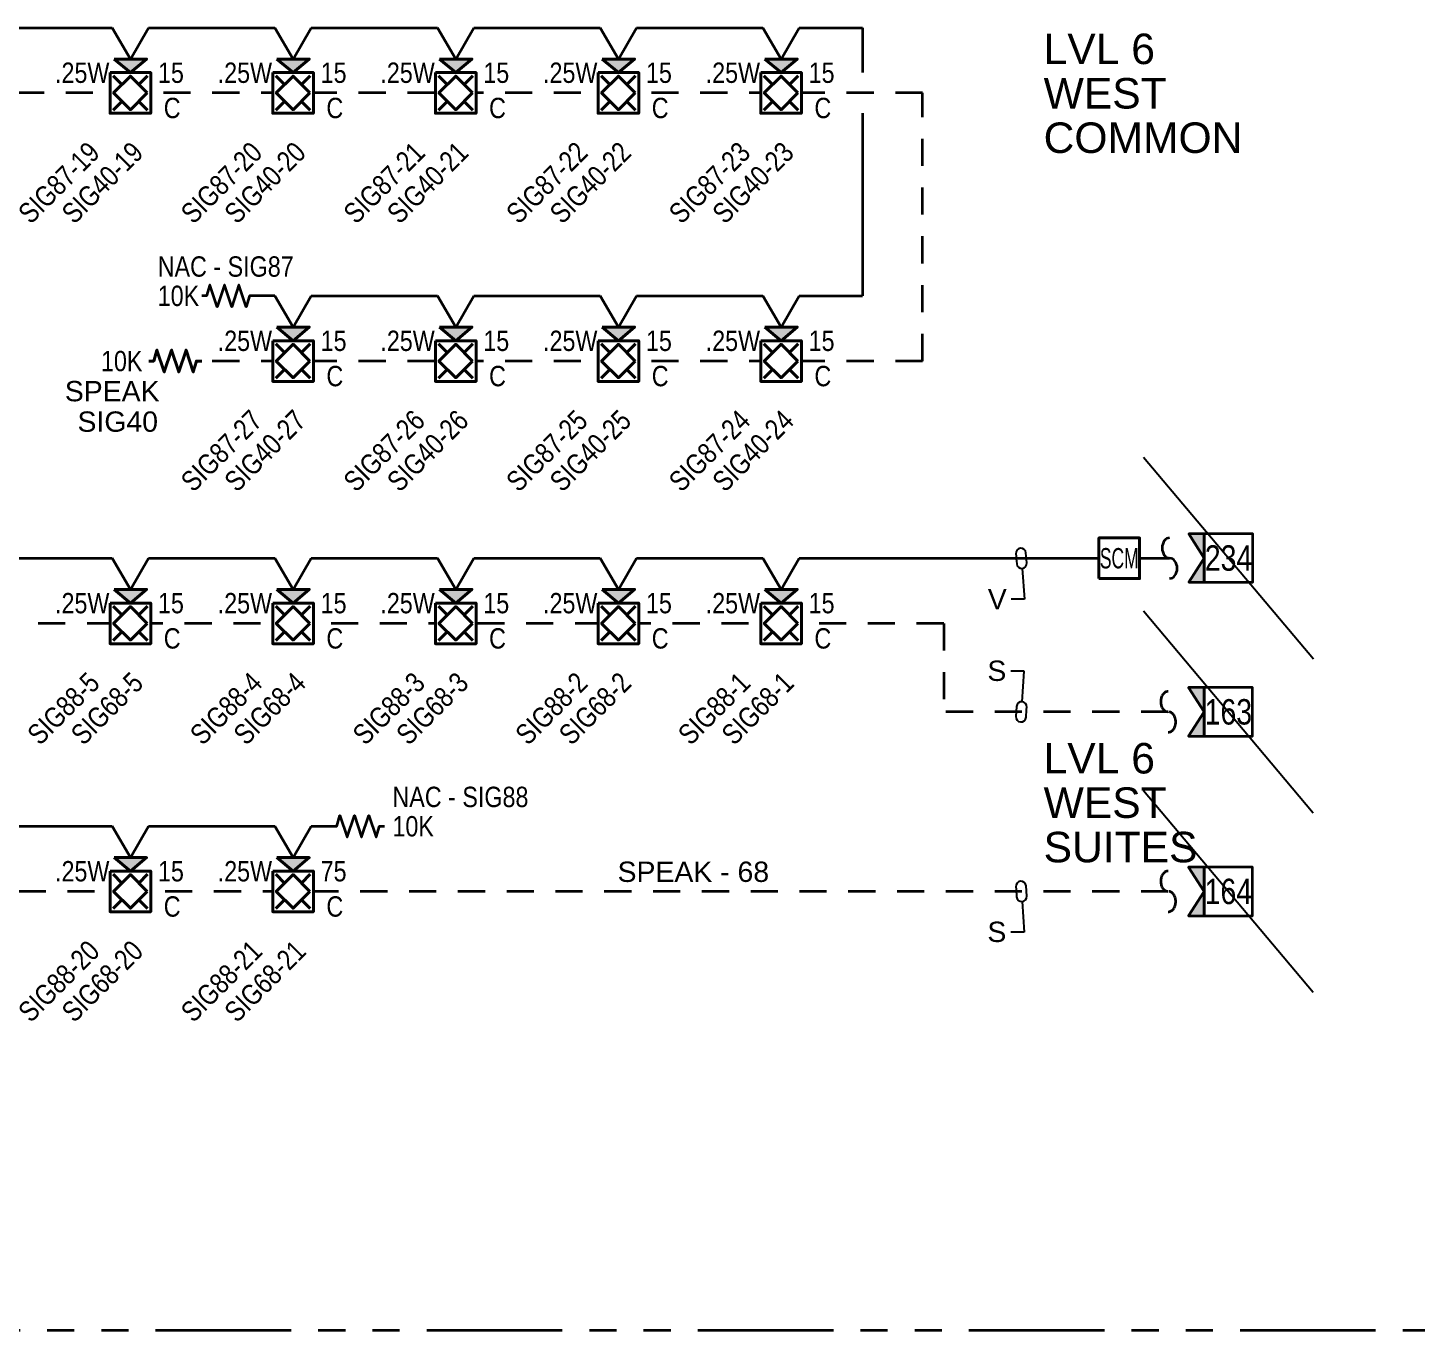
# Model space of a CAD drawing. Header units: inches. Extents: x 84 to 207, y -12 to 77.
# Drawn here: x 124.67 to 131.07, y 37.36 to 43.37 of the extents above; entities that cross this region are included whole.
import ezdxf
from ezdxf import colors
from ezdxf.entities.mleader import LeaderData, LeaderLine
from ezdxf.enums import TextEntityAlignment as Align
from ezdxf.math import Vec2, Vec3

# ---------------------------------------------------------------- set-up
doc = ezdxf.new("R2010")
doc.units = ezdxf.units.IN
doc.header["$MEASUREMENT"] = 0
doc.set_wipeout_variables(frame=1)
doc.linetypes.add('HIDDEN2', pattern=[0.1875, 0.125, -0.0625])
doc.linetypes.add('PHANTOM2', pattern=[1.25, 0.625, -0.125, 0.125, -0.125, 0.125, -0.125])
for name, color, linetype, lineweight in [('F-ALRM-DTCT', 23, 'Continuous', 40), ('F-ALRM-INDC', 83, 'Continuous', 40), ('F-ALRM-WIRE', 6, 'Continuous', 35), ('F-ALRM-WIRE-DTCT', 151, 'Continuous', 35), ('F-ALRM-WIRE-INDC', 3, 'Continuous', 35), ('F-ALRM-WIRE-SPKR', 221, 'HIDDEN2', 35), ('F-ANNO-DTCT', 151, 'Continuous', 25), ('F-ANNO-DTCT-ADDR', 143, 'Continuous', 25), ('F-ANNO-DTCT-DESC', 150, 'Continuous', 25), ('F-ANNO-DTCT-NOTE', 140, 'Continuous', 25), ('F-ANNO-INDC', 3, 'Continuous', 25), ('F-ANNO-INDC-ADDR', 91, 'Continuous', 25), ('F-ANNO-INDC-CAND', 120, 'Continuous', 25), ('F-ANNO-INDC-DESC', 111, 'Continuous', 25), ('F-ANNO-INDC-NOTE', 110, 'Continuous', 25), ('F-ANNO-KEYN', 7, 'Continuous', 25), ('F-ANNO-SPKR-ADDR', 210, 'Continuous', 25), ('F-ANNO-SPKR-WATT', 220, 'Continuous', 25), ('F-ANNO-TEXT', 7, 'Continuous', 25), ('F-ANNO-WIPE', 7, 'Continuous', 0)]:
    doc.layers.add(name, color=color, linetype=linetype, lineweight=lineweight)
doc.styles.add('Annotative', font='arial.ttf')
doc.styles.add('Body', font='', dxfattribs={"height": 0.09375})
doc.styles.add('MtXpl_Arial_Narrow', font='arial.ttf')
doc.styles.get("Standard").update_dxf_attribs({"font": 'arial.ttf'})
doc.styles.get('Body').set_extended_font_data('Arial Narrow')

# ---------------------------------------------------------------- blocks, each defined once
blk = doc.blocks.new('*U22')
at = {"color": 0, "linetype": 'ByBlock', "lineweight": -2, "style": 'Body', "flags": 9}
for tag, p in [('CONNFROM_SPEAK', (0, -0.1336)), ('WIREDROP', (0, -0.1449))]:
    blk.add_attdef(tag, text='', height=0.00938, dxfattribs=at).set_placement(p, align=Align.MIDDLE_CENTER)
at = {"layer": 'F-ANNO-INDC', "style": 'Body', "flags": 8}
blk.add_attdef('WG', text='', height=0.0938, dxfattribs=at).set_placement((-0.1927, 0.229), align=Align.MIDDLE_CENTER)
at = {"layer": 'F-ANNO-INDC-ADDR', "style": 'Body', "flags": 8}
blk.add_attdef('NACTAG', text='', height=0.0938, rotation=45, dxfattribs=at).set_placement((-0.2007, -0.2176), align=Align.TOP_RIGHT)
at = {"layer": 'F-ANNO-INDC-DESC', "lineweight": 30, "flags": 51}
blk.add_attdef('DESCRIPTION', text='', height=0.0938, rotation=45, dxfattribs=at).set_placement((0.2007, -0.2176), align=Align.TOP_RIGHT)
at = {"layer": 'F-ANNO-INDC-NOTE', "lineweight": 30, "flags": 104}
blk.add_attdef('NOTES', text='', height=0.0938, dxfattribs=at).set_placement((-0.1927, -0.0693), align=Align.MIDDLE_RIGHT)
at = {"layer": 'F-ANNO-SPKR-ADDR', "style": 'Body', "flags": 8}
blk.add_attdef('SPEAKTAG', text='', height=0.0938, rotation=45, dxfattribs=at).set_placement((0, -0.2176), align=Align.TOP_RIGHT)
at = {"linetype": 'ByBlock', "ltscale": 0.5}
blk.add_wipeout([(-0.0938, 0.0937), (0.0937, 0.0937), (0.0937, -0.0938), (-0.0938, -0.0938)], dxfattribs=at).dxf.layer = 'F-ANNO-WIPE'
at = {"color": 0, "linetype": 'ByBlock', "lineweight": -2, "ltscale": 0.5}
for p, q in [((-0.0387, -0.0387), (-0.0793, -0.0793)), ((0.0793, -0.0793), (0.0387, -0.0387))]:
    blk.add_line(p, q, dxfattribs=at)
at = {"color": 0, "linetype": 'ByBlock', "lineweight": -2, "style": 'Body', "flags": 9}
blk.add_attdef('WIRE', (-0.0007, 0), '', height=0.00938, dxfattribs=at)
for tag, p in [('CONNFROM_NAC', (0, -0.121)), ('ELEVATION', (0, -0.1084)), ('PID', (0, -0.0962))]:
    blk.add_attdef(tag, text='', height=0.00938, dxfattribs=at).set_placement(p, align=Align.MIDDLE_CENTER)
at = {"layer": 'F-ANNO-INDC', "style": 'Body', "flags": 8}
blk.add_attdef('CEIL', text='', height=0.0938, dxfattribs=at).set_placement((0.1927, -0.0693), align=Align.MIDDLE_CENTER)
at = {"layer": 'F-ANNO-INDC-CAND', "style": 'Body', "flags": 8}
blk.add_attdef('CD', text='', height=0.0938, dxfattribs=at).set_placement((0.1871, 0.0933), align=Align.MIDDLE_CENTER)
at = {"layer": 'F-ANNO-INDC-NOTE', "style": 'Body'}
blk.add_attdef('NOTE', text='', height=0.0938, dxfattribs=at).set_placement((-0.1927, -0.0693), align=Align.MIDDLE_CENTER)
at = {"linetype": 'ByBlock'}
blk.add_wipeout([(-0.075, 0.1562), (0, 0.0937), (0.075, 0.1562)], dxfattribs=at).dxf.layer = 'F-ANNO-WIPE'
h = blk.add_hatch(color=0)
h.dxf.hatch_style = 1
h.paths.add_polyline_path([(0.075, 0.1562), (-0.075, 0.1562), (0, 0.0937)])
at = {"color": 0, "linetype": 'ByBlock', "lineweight": -2, "ltscale": 0.5}
for p, q in [((-0.0387, 0.0387), (-0.0793, 0.0793)), ((0.0793, 0.0793), (0.0387, 0.0387))]:
    blk.add_line(p, q, dxfattribs=at)
at = {"color": 0, "linetype": 'ByBlock', "lineweight": -2}
blk.add_lwpolyline([(-0.075, 0.1562), (0, 0.0937), (0.075, 0.1562)], close=True, dxfattribs=at)
at = {"color": 0, "linetype": 'ByBlock', "lineweight": -2, "ltscale": 0.5}
for points in [[(-0.0938, 0.0937), (0.0937, 0.0937), (0.0937, -0.0938), (-0.0938, -0.0938)], [(0.0774, 0), (0, 0.0774), (-0.0774, 0), (0, -0.0774)]]:
    blk.add_lwpolyline(points, close=True, dxfattribs=at)
at = {"layer": 'F-ANNO-INDC', "style": 'Body', "flags": 8}
blk.add_attdef('WP', text='', height=0.0938, dxfattribs=at).set_placement((0.1927, 0.229), align=Align.MIDDLE_CENTER)
at = {"layer": 'F-ANNO-SPKR-WATT', "linetype": 'Continuous', "style": 'Body', "flags": 8}
blk.add_attdef('WATT', text='', height=0.0938, dxfattribs=at).set_placement((-0.2221, 0.0933), align=Align.MIDDLE_CENTER)
blk = doc.blocks.new('*U64')
at = {"color": 0, "linetype": 'ByBlock', "lineweight": -2}
for points in [[(0, 0.1557), (-0.0833, 0.3)], [(0, 0.1557), (0.0833, 0.3)], [(0.0833, 0.3), (0.6667, 0.3)]]:
    blk.add_lwpolyline(points, dxfattribs=at)
blk = doc.blocks.new('*U72')
at = {"color": 0, "linetype": 'ByBlock', "lineweight": -2}
for points in [[(0, 0.1557), (-0.0833, 0.3)], [(0, 0.1557), (0.0833, 0.3)], [(0.0833, 0.3), (0.375, 0.3)]]:
    blk.add_lwpolyline(points, dxfattribs=at)
blk = doc.blocks.new('*U84')
at = {"color": 0, "linetype": 'ByBlock', "lineweight": -2}
blk.add_lwpolyline([(0, 0), (-0.0242, 0), (-0.0389, -0.0502), (-0.0724, 0.0502), (-0.1059, -0.0502), (-0.1393, 0.0502), (-0.1728, -0.0502), (-0.2063, 0.0502), (-0.2212, 0), (-0.244, 0)], dxfattribs=at)
at = {"layer": 'F-ANNO-INDC-NOTE', "lineweight": -3, "style": 'Body'}
blk.add_text('10K', height=0.09375, dxfattribs=at).set_placement((-0.2734, 0), align=Align.MIDDLE_RIGHT)
blk.add_attdef('CIRCUIT', text='', height=0.0938, dxfattribs=at).set_placement((0.3942, 0.0545), align=Align.MIDDLE_RIGHT)
blk = doc.blocks.new('*U121')
at = {"color": 0, "linetype": 'ByBlock', "lineweight": -2}
blk.add_lwpolyline([(0, 0), (-0.0242, 0), (-0.0389, -0.0502), (-0.0724, 0.0502), (-0.1059, -0.0502), (-0.1393, 0.0502), (-0.1728, -0.0502), (-0.2063, 0.0502), (-0.2212, 0), (-0.244, 0)], dxfattribs=at)
at = {"layer": 'F-ANNO-DTCT-NOTE', "lineweight": -3, "style": 'Body'}
blk.add_text('10K', height=0.09375, dxfattribs=at).set_placement((-0.4469, 0), align=Align.MIDDLE_LEFT)
blk.add_attdef('CIRCUIT', text='', height=0.0938, dxfattribs=at).set_placement((-0.4469, 0.1353), align=Align.MIDDLE_LEFT)
blk = doc.blocks.new('*U120')
at = {"color": 0, "linetype": 'ByBlock', "lineweight": -2}
for points in [[(0, 0.1557), (-0.0833, 0.3)], [(0, 0.1557), (0.0833, 0.3)], [(0.0833, 0.3), (1.7917, 0.3)]]:
    blk.add_lwpolyline(points, dxfattribs=at)
blk = doc.blocks.new('TML-LEFT')
at = {"layer": 'F-ALRM-WIRE'}
h = blk.add_hatch(color=256, dxfattribs=at)
h.dxf.hatch_style = 1
h.paths.add_polyline_path([(0.0717, 0.1119), (0, 0.1119), (0.0717, 0), (0, -0.1119), (0.0717, -0.1119)])
for points in [[(0.0717, 0.1119), (0, 0.1119), (0.0717, 0), (0, -0.1119), (0.0717, -0.1119)], [(0.0717, -0.1119), (0.2956, -0.1119), (0.2956, 0.1119), (0.0717, 0.1119)]]:
    blk.add_lwpolyline(points, close=True, dxfattribs=at)
at = {"style": 'Annotative'}
blk.add_attdef('#', text='', height=0.1172, dxfattribs=at).set_placement((0.1837, 0), align=Align.MIDDLE_CENTER)
blk = doc.blocks.new('*U86')
at = {"color": 0}
for centre, major_axis in [((-0.046875, 0), (-0.046875, 0)), ((0.046875, 0), (0.046875, 0))]:
    blk.add_ellipse(centre, major_axis=major_axis, ratio=0.7409255, start_param=0, end_param=3.14159265, dxfattribs=at)
blk = doc.blocks.new('*U85')
at = {"color": 0}
for centre, major_axis in [((-0.046875, 0), (-0.046875, 0)), ((0.046875, 0), (0.046875, 0))]:
    blk.add_ellipse(centre, major_axis=major_axis, ratio=0.7409255, start_param=0, end_param=3.14159265, dxfattribs=at)
blk = doc.blocks.new('*U70')
at = {"color": 0, "linetype": 'ByBlock', "lineweight": -2, "style": 'Body', "flags": 9}
for tag, p in [('POINTTYPE', (-0.0369, -0.0525)), ('ELEVATION', (-0.0369, -0.0669)), ('WIREDROP', (-0.0369, -0.0787))]:
    blk.add_attdef(tag, p, '', height=0.00937, dxfattribs=at)
at = {"layer": 'F-ANNO-DTCT-ADDR', "style": 'Body', "flags": 8}
blk.add_attdef('ADDRESS', text='', height=0.0938, dxfattribs=at).set_placement((0, -0.1239), align=Align.TOP_RIGHT)
at = {"layer": 'F-ANNO-DTCT-DESC', "lineweight": 30, "flags": 104}
blk.add_attdef('DESCRIPTION', text='', height=0.0938, dxfattribs=at).set_placement((0.1491, -0.1239), align=Align.TOP_RIGHT)
at = {"layer": 'F-ANNO-DTCT-NOTE', "lineweight": 25, "flags": 104}
blk.add_attdef('NOTES', text='', height=0.0938, dxfattribs=at).set_placement((-0.1509, 0.1641), align=Align.TOP_RIGHT)
at = {"layer": 'F-ANNO-DTCT-NOTE', "lineweight": 25, "style": 'Body'}
blk.add_attdef('NOTE', text='', height=0.0938, dxfattribs=at).set_placement((-0.1509, 0.1641), align=Align.TOP_RIGHT)
at = {"linetype": 'ByBlock', "lineweight": -2, "ltscale": 0.5}
blk.add_wipeout([(-0.0938, 0), (0.0938, 0), (0.0938, 0.1875), (-0.0938, 0.1875)], dxfattribs=at).dxf.layer = 'F-ANNO-WIPE'
at = {"color": 0, "linetype": 'ByBlock', "lineweight": -2, "ltscale": 0.5}
blk.add_lwpolyline([(-0.0938, 0), (0.0938, 0), (0.0938, 0.1875), (-0.0938, 0.1875)], close=True, dxfattribs=at)
at = {"color": 0, "linetype": 'ByBlock', "lineweight": -2, "style": 'Body', "flags": 8}
blk.add_attdef('DEVICE_TYPE', text='', height=0.0938, dxfattribs=at).set_placement((0, 0.0938), align=Align.MIDDLE)
at = {"color": 0, "linetype": 'ByBlock', "lineweight": -2, "style": 'Body'}
for tag, p, flags in [('WIRE', (0, 0.0938), 11), ('RISER', (0, 0.0938), 11), ('DEVTYPE', (-0.0369, -0.0386), 9)]:
    blk.add_attdef(tag, p, '', height=0.00937, dxfattribs=dict(at, flags=flags))
at = {"layer": 'F-ANNO-DTCT', "lineweight": 25, "style": 'Body', "flags": 8}
blk.add_attdef('WP', text='', height=0.0938, dxfattribs=at).set_placement((0.1886, 0.1733), align=Align.MIDDLE)
blk.add_attdef('WG', text='', height=0.0938, dxfattribs=at).set_placement((-0.1873, 0.0485), align=Align.MIDDLE_CENTER)
blk = doc.blocks.new('*U71')
at = {"color": 0, "linetype": 'ByBlock', "lineweight": -2}
for points in [[(0, 0.1557), (-0.0833, 0.3)], [(0, 0.1557), (0.0833, 0.3)], [(0.0833, 0.3), (0.177, 0.3)]]:
    blk.add_lwpolyline(points, dxfattribs=at)
blk = doc.blocks.new('*U122')
at = {"color": 0, "linetype": 'ByBlock', "lineweight": -2}
blk.add_lwpolyline([(0, 0), (0.0242, 0), (0.0389, 0.0502), (0.0724, -0.0502), (0.1059, 0.0502), (0.1393, -0.0502), (0.1728, 0.0502), (0.2063, -0.0502), (0.2212, 0), (0.244, 0)], dxfattribs=at)
at = {"layer": 'F-ANNO-DTCT-NOTE', "lineweight": -3, "style": 'Body'}
blk.add_text('10K', height=0.09375, dxfattribs=at).set_placement((0.2813, 0), align=Align.MIDDLE_LEFT)
blk.add_attdef('CIRCUIT', text='', height=0.0938, dxfattribs=at).set_placement((0.2813, 0.1353), align=Align.MIDDLE_LEFT)
blk = doc.blocks.new('WireTagLoop')
at = {"color": 0, "linetype": 'ByBlock', "lineweight": -2}
blk.add_lwpolyline([(-0.5, 0.5, 0.999484), (-0.5, -0.5), (0.5, -0.5, 0.999484), (0.5, 0.5, 0.000258)], format="xyb", close=True, dxfattribs=at)

msp = doc.modelspace()

# ---------------------------------------------------------------- linework, layer by layer
at = {"layer": 'Defpoints', "color": 1}
for p, q in [((129.8164, 40.6784), (130.5993, 39.7483)), ((129.8164, 39.8504), (130.5993, 38.9203))]:
    msp.add_line(p, q, dxfattribs=at)
at = {"layer": 'F-ALRM-WIRE-DTCT', "color": 251, "linetype": 'PHANTOM2', "true_color": 0x636466}
msp.add_line((119.0119, 37.3624), (147.5653, 37.3624), dxfattribs=at)
at = {"layer": 'F-ALRM-WIRE-INDC'}
for p, q in [((128.5204, 43.3672), (128.5204, 43.1604)), ((128.5204, 42.9729), (128.5204, 42.1312)), ((125.8121, 42.1312), (125.7183, 42.1312))]:
    msp.add_line(p, q, dxfattribs=at)
at = {"layer": 'F-ALRM-WIRE-SPKR'}
msp.add_line((128.7978, 41.8307), (128.7978, 43.0667), dxfattribs=at)
for points in [[(128.7978, 43.0667), (119.2429, 43.0667)], [(128.7978, 41.8307), (125.4743, 41.8307)], [(128.8954, 40.6213), (119.6141, 40.6213)], [(128.8954, 40.6213), (128.8954, 40.2134)], [(129.9305, 40.2134), (128.8954, 40.2134)], [(129.9305, 39.3854), (119.2429, 39.3854)]]:
    msp.add_lwpolyline(points, dxfattribs=at)

# ---------------------------------------------------------------- block references
at = {"layer": 'F-ALRM-WIRE-INDC'}
for name, p, values in [('*U121', (125.7183, 42.1312), {'CIRCUIT': 'NAC - SIG87'}), ('*U122', (126.0724, 39.6859), {'CIRCUIT': 'NAC - SIG88'})]:
    msp.add_blockref(name, p, dxfattribs=at).add_auto_attribs(values)
at = {"layer": 'F-ALRM-WIRE-INDC', "rotation": 90}
msp.add_blockref('*U85', (129.937, 40.9219), dxfattribs=at)
at = {"layer": 'F-ALRM-WIRE-SPKR', "rotation": 90}
for p in [(129.9305, 40.2134), (129.9305, 39.3854)]:
    msp.add_blockref('*U86', p, dxfattribs=at)
at = {"layer": 'F-ANNO-KEYN'}
ref = msp.add_blockref('TML-LEFT', (130.025, 40.9225), dxfattribs=at)
ref.add_attrib('#', '234', dxfattribs={"layer": '0', "height": 0.1172, "style": 'Annotative', "width": 0.8}).set_placement((130.2086, 40.9225), align=Align.MIDDLE_CENTER)
ref = msp.add_blockref('TML-LEFT', (130.0242, 40.2134), dxfattribs=at)
ref.add_attrib('#', '163', dxfattribs={"layer": '0', "height": 0.1172, "style": 'Annotative', "width": 0.8}).set_placement((130.2079, 40.2134), align=Align.MIDDLE_CENTER)
ref = msp.add_blockref('TML-LEFT', (130.0242, 39.3854), dxfattribs=at)
ref.add_attrib('#', '164', dxfattribs={"layer": '0', "height": 0.1172, "style": 'Annotative', "width": 0.8}).set_placement((130.2079, 39.3854), align=Align.MIDDLE_CENTER)

# ---------------------------------------------------------------- texts
at = {"layer": 'F-ALRM-INDC', "style": 'MtXpl_Arial_Narrow'}
for s, p in [('SPEAK', (124.8431, 41.6451)), ('SIG40', (124.9015, 41.5046)), ('SPEAK - 68', (127.3916, 39.4292))]:
    msp.add_text(s, height=0.09375, dxfattribs=at).set_placement(p)
at = {"layer": 'F-ANNO-TEXT', "color": 8, "true_color": 0x808080, "style": 'MtXpl_Arial_Narrow'}
for s, p in [('LVL 6', (129.356, 43.1997)), ('WEST', (129.356, 42.9949)), ('COMMON', (129.356, 42.7901)), ('LVL 6', (129.356, 39.9292)), ('WEST', (129.356, 39.7244)), ('SUITES', (129.356, 39.5196))]:
    msp.add_text(s, height=0.14062, dxfattribs=at).set_placement(p)

# ---------------------------------------------------------------- leaders
at = {"layer": 'F-ALRM-WIRE-INDC'}
ml = msp.add_multileader_mtext('Standard', dxfattribs=at)
ml.set_content('V', color=256, style='MtXpl_Arial_Narrow')
ml.set_leader_properties(color=256, linetype='Continuous')
ml.set_arrow_properties(name='WireTagLoop')
ml.build(insert=Vec2(0, 0))
ml.multileader.update_dxf_attribs({"text_left_attachment_type": 2, "text_right_attachment_type": 2, "text_bottom_attachment_type": 2, "dogleg_length": 0.0625, "arrow_head_size": 0.0469})
ctx = ml.context
ctx.base_point, ctx.char_height, ctx.arrow_head_size, ctx.landing_gap_size, ctx.plane_origin = Vec3(129.0803, 40.7333), 0.0938, 0.0469, 0.02, Vec3(87.1377, 50.8489)
ctx.left_attachment, ctx.right_attachment, ctx.top_attachment, ctx.text_align_type = 2, 2, 2, 2
notes = []
notes.append((ctx, [(0, (1, 1, 0), (129.2686, 40.7333), (-1, 0), 0.0625, [(0, [(129.2532, 40.9211)], 0, [])])]))
ctx.mtext.insert, ctx.mtext.alignment, ctx.mtext.flow_direction = Vec3(129.1861, 40.7801), 3, 5
at = {"layer": 'F-ALRM-WIRE-SPKR'}
ml = msp.add_multileader_mtext('Standard', dxfattribs=at)
ml.set_content('S', color=256, style='MtXpl_Arial_Narrow')
ml.set_leader_properties(color=256, linetype='Continuous')
ml.set_arrow_properties(name='WireTagLoop')
ml.build(insert=Vec2(0, 0))
ml.multileader.update_dxf_attribs({"text_left_attachment_type": 2, "text_right_attachment_type": 2, "text_bottom_attachment_type": 2, "dogleg_length": 0.0625, "arrow_head_size": 0.0469})
ctx = ml.context
ctx.base_point, ctx.char_height, ctx.arrow_head_size, ctx.landing_gap_size, ctx.plane_origin = Vec3(129.0895, 40.4012), 0.0938, 0.0469, 0.02, Vec3(87.1377, 61.3537)
ctx.left_attachment, ctx.right_attachment, ctx.top_attachment, ctx.text_align_type = 2, 2, 2, 2
notes.append((ctx, [(0, (1, 1, 0), (129.2666, 40.4012), (-1, 0), 0.0625, [(0, [(129.2532, 40.2134)], 0, [])])]))
ctx.mtext.insert, ctx.mtext.alignment, ctx.mtext.flow_direction = Vec3(129.1841, 40.4497), 3, 5
ml = msp.add_multileader_mtext('Standard', dxfattribs=at)
ml.set_content('S', color=256, style='MtXpl_Arial_Narrow')
ml.set_leader_properties(color=256, linetype='Continuous')
ml.set_arrow_properties(name='WireTagLoop')
ml.build(insert=Vec2(0, 0))
ml.multileader.update_dxf_attribs({"text_left_attachment_type": 2, "text_right_attachment_type": 2, "text_bottom_attachment_type": 2, "dogleg_length": 0.0625, "arrow_head_size": 0.0469})
ctx = ml.context
ctx.base_point, ctx.char_height, ctx.arrow_head_size, ctx.landing_gap_size, ctx.plane_origin = Vec3(129.0895, 39.1975), 0.0938, 0.0469, 0.02, Vec3(87.1377, 49.3131)
ctx.left_attachment, ctx.right_attachment, ctx.top_attachment, ctx.text_align_type = 2, 2, 2, 2
notes.append((ctx, [(0, (1, 1, 0), (129.2666, 39.1975), (-1, 0), 0.0625, [(0, [(129.2532, 39.3854)], 0, [])])]))
ctx.mtext.insert, ctx.mtext.alignment, ctx.mtext.flow_direction = Vec3(129.1841, 39.246), 3, 5
for ctx, leaders in notes:
    for number, flags, end, landing, length, lines in leaders:
        leader = LeaderData()
        leader.index, (leader.has_last_leader_line, leader.has_dogleg_vector, leader.attachment_direction) = number, flags
        leader.last_leader_point, leader.dogleg_vector, leader.dogleg_length = Vec3(end), Vec3(landing), length
        for number, points, colour, breaks in lines:
            line = LeaderLine()
            line.index, line.vertices, line.color, line.breaks = number, Vec3.list(points), colors.encode_raw_color(colour), breaks
            leader.lines.append(line)
        ctx.leaders.append(leader)

# ---------------------------------------------------------------- next in the draw order: block references
at = {"layer": 'F-ALRM-INDC'}
ref = msp.add_blockref('*U22', (125.1454, 43.0667), dxfattribs=at)
ref.add_attrib('CEIL', 'C', dxfattribs={"layer": 'F-ANNO-INDC', "height": 0.0938, "style": 'Body'}).set_placement((125.338, 42.9974), align=Align.MIDDLE_CENTER)
ref.add_attrib('NACTAG', 'SIG87-19', dxfattribs={"layer": 'F-ANNO-INDC-ADDR', "height": 0.09375, "rotation": 45, "style": 'Body'}).set_placement((124.9447, 42.8491), align=Align.TOP_RIGHT)
ref.add_attrib('CD', '15', dxfattribs={"layer": 'F-ANNO-INDC-CAND', "height": 0.09375, "style": 'Body'}).set_placement((125.3324, 43.1599), align=Align.MIDDLE_CENTER)
ref.add_attrib('SPEAKTAG', 'SIG40-19', dxfattribs={"layer": 'F-ANNO-SPKR-ADDR', "height": 0.09375, "rotation": 45, "style": 'Body'}).set_placement((125.1454, 42.8491), align=Align.TOP_RIGHT)
ref.add_attrib('WATT', '.25W', dxfattribs={"layer": 'F-ANNO-SPKR-WATT', "linetype": 'Continuous', "height": 0.09375, "style": 'Body'}).set_placement((124.9233, 43.1599), align=Align.MIDDLE_CENTER)
ref = msp.add_blockref('*U22', (128.1454, 41.8307), dxfattribs=at)
ref.add_attrib('CEIL', 'C', dxfattribs={"layer": 'F-ANNO-INDC', "height": 0.0938, "style": 'Body'}).set_placement((128.338, 41.7614), align=Align.MIDDLE_CENTER)
ref.add_attrib('NACTAG', 'SIG87-24', dxfattribs={"layer": 'F-ANNO-INDC-ADDR', "height": 0.09375, "rotation": 45, "style": 'Body'}).set_placement((127.9447, 41.6131), align=Align.TOP_RIGHT)
ref.add_attrib('CD', '15', dxfattribs={"layer": 'F-ANNO-INDC-CAND', "height": 0.09375, "style": 'Body'}).set_placement((128.3324, 41.924), align=Align.MIDDLE_CENTER)
ref.add_attrib('SPEAKTAG', 'SIG40-24', dxfattribs={"layer": 'F-ANNO-SPKR-ADDR', "height": 0.09375, "rotation": 45, "style": 'Body'}).set_placement((128.1454, 41.6131), align=Align.TOP_RIGHT)
ref.add_attrib('WATT', '.25W', dxfattribs={"layer": 'F-ANNO-SPKR-WATT', "linetype": 'Continuous', "height": 0.09375, "style": 'Body'}).set_placement((127.9233, 41.924), align=Align.MIDDLE_CENTER)
ref = msp.add_blockref('*U22', (125.1454, 40.6213), dxfattribs=at)
ref.add_attrib('CEIL', 'C', dxfattribs={"layer": 'F-ANNO-INDC', "height": 0.0938, "style": 'Body'}).set_placement((125.338, 40.552), align=Align.MIDDLE_CENTER)
ref.add_attrib('NACTAG', 'SIG88-5', dxfattribs={"layer": 'F-ANNO-INDC-ADDR', "height": 0.09375, "rotation": 45, "style": 'Body'}).set_placement((124.9447, 40.4037), align=Align.TOP_RIGHT)
ref.add_attrib('CD', '15', dxfattribs={"layer": 'F-ANNO-INDC-CAND', "height": 0.09375, "style": 'Body'}).set_placement((125.3324, 40.7146), align=Align.MIDDLE_CENTER)
ref.add_attrib('SPEAKTAG', 'SIG68-5', dxfattribs={"layer": 'F-ANNO-SPKR-ADDR', "height": 0.09375, "rotation": 45, "style": 'Body'}).set_placement((125.1454, 40.4037), align=Align.TOP_RIGHT)
ref.add_attrib('WATT', '.25W', dxfattribs={"layer": 'F-ANNO-SPKR-WATT', "linetype": 'Continuous', "height": 0.09375, "style": 'Body'}).set_placement((124.9233, 40.7146), align=Align.MIDDLE_CENTER)
ref = msp.add_blockref('*U22', (125.8954, 40.6213), dxfattribs=at)
ref.add_attrib('CEIL', 'C', dxfattribs={"layer": 'F-ANNO-INDC', "height": 0.0938, "style": 'Body'}).set_placement((126.088, 40.552), align=Align.MIDDLE_CENTER)
ref.add_attrib('NACTAG', 'SIG88-4', dxfattribs={"layer": 'F-ANNO-INDC-ADDR', "height": 0.09375, "rotation": 45, "style": 'Body'}).set_placement((125.6947, 40.4037), align=Align.TOP_RIGHT)
ref.add_attrib('CD', '15', dxfattribs={"layer": 'F-ANNO-INDC-CAND', "height": 0.09375, "style": 'Body'}).set_placement((126.0824, 40.7146), align=Align.MIDDLE_CENTER)
ref.add_attrib('SPEAKTAG', 'SIG68-4', dxfattribs={"layer": 'F-ANNO-SPKR-ADDR', "height": 0.09375, "rotation": 45, "style": 'Body'}).set_placement((125.8954, 40.4037), align=Align.TOP_RIGHT)
ref.add_attrib('WATT', '.25W', dxfattribs={"layer": 'F-ANNO-SPKR-WATT', "linetype": 'Continuous', "height": 0.09375, "style": 'Body'}).set_placement((125.6733, 40.7146), align=Align.MIDDLE_CENTER)
ref = msp.add_blockref('*U22', (126.6454, 40.6213), dxfattribs=at)
ref.add_attrib('CEIL', 'C', dxfattribs={"layer": 'F-ANNO-INDC', "height": 0.0938, "style": 'Body'}).set_placement((126.838, 40.552), align=Align.MIDDLE_CENTER)
ref.add_attrib('NACTAG', 'SIG88-3', dxfattribs={"layer": 'F-ANNO-INDC-ADDR', "height": 0.09375, "rotation": 45, "style": 'Body'}).set_placement((126.4447, 40.4037), align=Align.TOP_RIGHT)
ref.add_attrib('CD', '15', dxfattribs={"layer": 'F-ANNO-INDC-CAND', "height": 0.09375, "style": 'Body'}).set_placement((126.8324, 40.7146), align=Align.MIDDLE_CENTER)
ref.add_attrib('SPEAKTAG', 'SIG68-3', dxfattribs={"layer": 'F-ANNO-SPKR-ADDR', "height": 0.09375, "rotation": 45, "style": 'Body'}).set_placement((126.6454, 40.4037), align=Align.TOP_RIGHT)
ref.add_attrib('WATT', '.25W', dxfattribs={"layer": 'F-ANNO-SPKR-WATT', "linetype": 'Continuous', "height": 0.09375, "style": 'Body'}).set_placement((126.4233, 40.7146), align=Align.MIDDLE_CENTER)
ref = msp.add_blockref('*U22', (127.3954, 40.6213), dxfattribs=at)
ref.add_attrib('CEIL', 'C', dxfattribs={"layer": 'F-ANNO-INDC', "height": 0.0938, "style": 'Body'}).set_placement((127.588, 40.552), align=Align.MIDDLE_CENTER)
ref.add_attrib('NACTAG', 'SIG88-2', dxfattribs={"layer": 'F-ANNO-INDC-ADDR', "height": 0.09375, "rotation": 45, "style": 'Body'}).set_placement((127.1947, 40.4037), align=Align.TOP_RIGHT)
ref.add_attrib('CD', '15', dxfattribs={"layer": 'F-ANNO-INDC-CAND', "height": 0.09375, "style": 'Body'}).set_placement((127.5824, 40.7146), align=Align.MIDDLE_CENTER)
ref.add_attrib('SPEAKTAG', 'SIG68-2', dxfattribs={"layer": 'F-ANNO-SPKR-ADDR', "height": 0.09375, "rotation": 45, "style": 'Body'}).set_placement((127.3954, 40.4037), align=Align.TOP_RIGHT)
ref.add_attrib('WATT', '.25W', dxfattribs={"layer": 'F-ANNO-SPKR-WATT', "linetype": 'Continuous', "height": 0.09375, "style": 'Body'}).set_placement((127.1733, 40.7146), align=Align.MIDDLE_CENTER)
ref = msp.add_blockref('*U22', (128.1454, 40.6213), dxfattribs=at)
ref.add_attrib('CEIL', 'C', dxfattribs={"layer": 'F-ANNO-INDC', "height": 0.0938, "style": 'Body'}).set_placement((128.338, 40.552), align=Align.MIDDLE_CENTER)
ref.add_attrib('NACTAG', 'SIG88-1', dxfattribs={"layer": 'F-ANNO-INDC-ADDR', "height": 0.09375, "rotation": 45, "style": 'Body'}).set_placement((127.9447, 40.4037), align=Align.TOP_RIGHT)
ref.add_attrib('CD', '15', dxfattribs={"layer": 'F-ANNO-INDC-CAND', "height": 0.09375, "style": 'Body'}).set_placement((128.3324, 40.7146), align=Align.MIDDLE_CENTER)
ref.add_attrib('SPEAKTAG', 'SIG68-1', dxfattribs={"layer": 'F-ANNO-SPKR-ADDR', "height": 0.09375, "rotation": 45, "style": 'Body'}).set_placement((128.1454, 40.4037), align=Align.TOP_RIGHT)
ref.add_attrib('WATT', '.25W', dxfattribs={"layer": 'F-ANNO-SPKR-WATT', "linetype": 'Continuous', "height": 0.09375, "style": 'Body'}).set_placement((127.9233, 40.7146), align=Align.MIDDLE_CENTER)
ref = msp.add_blockref('*U22', (125.1454, 39.3854), dxfattribs=at)
ref.add_attrib('CEIL', 'C', dxfattribs={"layer": 'F-ANNO-INDC', "height": 0.0938, "style": 'Body'}).set_placement((125.338, 39.3161), align=Align.MIDDLE_CENTER)
ref.add_attrib('NACTAG', 'SIG88-20', dxfattribs={"layer": 'F-ANNO-INDC-ADDR', "height": 0.09375, "rotation": 45, "style": 'Body'}).set_placement((124.9447, 39.1677), align=Align.TOP_RIGHT)
ref.add_attrib('CD', '15', dxfattribs={"layer": 'F-ANNO-INDC-CAND', "height": 0.09375, "style": 'Body'}).set_placement((125.3324, 39.4786), align=Align.MIDDLE_CENTER)
ref.add_attrib('SPEAKTAG', 'SIG68-20', dxfattribs={"layer": 'F-ANNO-SPKR-ADDR', "height": 0.09375, "rotation": 45, "style": 'Body'}).set_placement((125.1454, 39.1677), align=Align.TOP_RIGHT)
ref.add_attrib('WATT', '.25W', dxfattribs={"layer": 'F-ANNO-SPKR-WATT', "linetype": 'Continuous', "height": 0.09375, "style": 'Body'}).set_placement((124.9233, 39.4786), align=Align.MIDDLE_CENTER)

# ---------------------------------------------------------------- next in the draw order: block references
ref = msp.add_blockref('*U22', (125.8954, 43.0667), dxfattribs=at)
ref.add_attrib('CEIL', 'C', dxfattribs={"layer": 'F-ANNO-INDC', "height": 0.0938, "style": 'Body'}).set_placement((126.088, 42.9974), align=Align.MIDDLE_CENTER)
ref.add_attrib('NACTAG', 'SIG87-20', dxfattribs={"layer": 'F-ANNO-INDC-ADDR', "height": 0.09375, "rotation": 45, "style": 'Body'}).set_placement((125.6947, 42.8491), align=Align.TOP_RIGHT)
ref.add_attrib('CD', '15', dxfattribs={"layer": 'F-ANNO-INDC-CAND', "height": 0.09375, "style": 'Body'}).set_placement((126.0824, 43.1599), align=Align.MIDDLE_CENTER)
ref.add_attrib('SPEAKTAG', 'SIG40-20', dxfattribs={"layer": 'F-ANNO-SPKR-ADDR', "height": 0.09375, "rotation": 45, "style": 'Body'}).set_placement((125.8954, 42.8491), align=Align.TOP_RIGHT)
ref.add_attrib('WATT', '.25W', dxfattribs={"layer": 'F-ANNO-SPKR-WATT', "linetype": 'Continuous', "height": 0.09375, "style": 'Body'}).set_placement((125.6733, 43.1599), align=Align.MIDDLE_CENTER)
ref = msp.add_blockref('*U22', (127.3954, 41.8307), dxfattribs=at)
ref.add_attrib('CEIL', 'C', dxfattribs={"layer": 'F-ANNO-INDC', "height": 0.0938, "style": 'Body'}).set_placement((127.588, 41.7614), align=Align.MIDDLE_CENTER)
ref.add_attrib('NACTAG', 'SIG87-25', dxfattribs={"layer": 'F-ANNO-INDC-ADDR', "height": 0.09375, "rotation": 45, "style": 'Body'}).set_placement((127.1947, 41.6131), align=Align.TOP_RIGHT)
ref.add_attrib('CD', '15', dxfattribs={"layer": 'F-ANNO-INDC-CAND', "height": 0.09375, "style": 'Body'}).set_placement((127.5824, 41.924), align=Align.MIDDLE_CENTER)
ref.add_attrib('SPEAKTAG', 'SIG40-25', dxfattribs={"layer": 'F-ANNO-SPKR-ADDR', "height": 0.09375, "rotation": 45, "style": 'Body'}).set_placement((127.3954, 41.6131), align=Align.TOP_RIGHT)
ref.add_attrib('WATT', '.25W', dxfattribs={"layer": 'F-ANNO-SPKR-WATT', "linetype": 'Continuous', "height": 0.09375, "style": 'Body'}).set_placement((127.1733, 41.924), align=Align.MIDDLE_CENTER)
ref = msp.add_blockref('*U22', (125.8954, 39.3854), dxfattribs=at)
ref.add_attrib('CEIL', 'C', dxfattribs={"layer": 'F-ANNO-INDC', "height": 0.0938, "style": 'Body'}).set_placement((126.088, 39.3161), align=Align.MIDDLE_CENTER)
ref.add_attrib('NACTAG', 'SIG88-21', dxfattribs={"layer": 'F-ANNO-INDC-ADDR', "height": 0.09375, "rotation": 45, "style": 'Body'}).set_placement((125.6947, 39.1677), align=Align.TOP_RIGHT)
ref.add_attrib('CD', '75', dxfattribs={"layer": 'F-ANNO-INDC-CAND', "height": 0.09375, "style": 'Body'}).set_placement((126.0824, 39.4786), align=Align.MIDDLE_CENTER)
ref.add_attrib('SPEAKTAG', 'SIG68-21', dxfattribs={"layer": 'F-ANNO-SPKR-ADDR', "height": 0.09375, "rotation": 45, "style": 'Body'}).set_placement((125.8954, 39.1677), align=Align.TOP_RIGHT)
ref.add_attrib('WATT', '.25W', dxfattribs={"layer": 'F-ANNO-SPKR-WATT', "linetype": 'Continuous', "height": 0.09375, "style": 'Body'}).set_placement((125.6733, 39.4786), align=Align.MIDDLE_CENTER)
at = {"layer": 'F-ALRM-WIRE-INDC'}
for name, p in [('*U64', (124.3954, 43.0672)), ('*U72', (128.1454, 41.8312)), ('*U64', (124.3954, 40.6219)), ('*U64', (125.1454, 40.6219)), ('*U64', (125.8954, 40.6219)), ('*U64', (126.6454, 40.6219)), ('*U64', (127.3954, 40.6219)), ('*U120', (128.1454, 40.6219)), ('*U64', (124.3954, 39.3859))]:
    msp.add_blockref(name, p, dxfattribs=at)

# ---------------------------------------------------------------- next in the draw order: block references
at = {"layer": 'F-ALRM-DTCT'}
ref = msp.add_blockref('*U70', (129.7047, 40.8278), dxfattribs=at)
ref.add_attrib('DEVICE_TYPE', 'SCM', dxfattribs={"layer": '0', "color": 0, "linetype": 'ByBlock', "lineweight": -2, "height": 0.09375, "style": 'Body', "width": 0.75}).set_placement((129.7047, 40.9216), align=Align.MIDDLE)
at = {"layer": 'F-ALRM-INDC'}
ref = msp.add_blockref('*U22', (126.6454, 43.0667), dxfattribs=at)
ref.add_attrib('CEIL', 'C', dxfattribs={"layer": 'F-ANNO-INDC', "height": 0.0938, "style": 'Body'}).set_placement((126.838, 42.9974), align=Align.MIDDLE_CENTER)
ref.add_attrib('NACTAG', 'SIG87-21', dxfattribs={"layer": 'F-ANNO-INDC-ADDR', "height": 0.09375, "rotation": 45, "style": 'Body'}).set_placement((126.4447, 42.8491), align=Align.TOP_RIGHT)
ref.add_attrib('CD', '15', dxfattribs={"layer": 'F-ANNO-INDC-CAND', "height": 0.09375, "style": 'Body'}).set_placement((126.8324, 43.1599), align=Align.MIDDLE_CENTER)
ref.add_attrib('SPEAKTAG', 'SIG40-21', dxfattribs={"layer": 'F-ANNO-SPKR-ADDR', "height": 0.09375, "rotation": 45, "style": 'Body'}).set_placement((126.6454, 42.8491), align=Align.TOP_RIGHT)
ref.add_attrib('WATT', '.25W', dxfattribs={"layer": 'F-ANNO-SPKR-WATT', "linetype": 'Continuous', "height": 0.09375, "style": 'Body'}).set_placement((126.4233, 43.1599), align=Align.MIDDLE_CENTER)
ref = msp.add_blockref('*U22', (126.6454, 41.8307), dxfattribs=at)
ref.add_attrib('CEIL', 'C', dxfattribs={"layer": 'F-ANNO-INDC', "height": 0.0938, "style": 'Body'}).set_placement((126.838, 41.7614), align=Align.MIDDLE_CENTER)
ref.add_attrib('NACTAG', 'SIG87-26', dxfattribs={"layer": 'F-ANNO-INDC-ADDR', "height": 0.09375, "rotation": 45, "style": 'Body'}).set_placement((126.4447, 41.6131), align=Align.TOP_RIGHT)
ref.add_attrib('CD', '15', dxfattribs={"layer": 'F-ANNO-INDC-CAND', "height": 0.09375, "style": 'Body'}).set_placement((126.8324, 41.924), align=Align.MIDDLE_CENTER)
ref.add_attrib('SPEAKTAG', 'SIG40-26', dxfattribs={"layer": 'F-ANNO-SPKR-ADDR', "height": 0.09375, "rotation": 45, "style": 'Body'}).set_placement((126.6454, 41.6131), align=Align.TOP_RIGHT)
ref.add_attrib('WATT', '.25W', dxfattribs={"layer": 'F-ANNO-SPKR-WATT', "linetype": 'Continuous', "height": 0.09375, "style": 'Body'}).set_placement((126.4233, 41.924), align=Align.MIDDLE_CENTER)
at = {"layer": 'F-ALRM-WIRE-INDC'}
for name, p in [('*U64', (125.1454, 43.0672)), ('*U64', (127.3954, 41.8312)), ('*U64', (125.1454, 39.3859)), ('*U71', (125.8954, 39.3859))]:
    msp.add_blockref(name, p, dxfattribs=at)

# ---------------------------------------------------------------- next in the draw order: linework, layer by layer
at = {"layer": 'Defpoints', "color": 1}
msp.add_line((129.8172, 41.3876), (130.6, 40.4575), dxfattribs=at)

# ---------------------------------------------------------------- next in the draw order: block references
at = {"layer": 'F-ALRM-INDC'}
ref = msp.add_blockref('*U22', (127.3954, 43.0667), dxfattribs=at)
ref.add_attrib('CEIL', 'C', dxfattribs={"layer": 'F-ANNO-INDC', "height": 0.0938, "style": 'Body'}).set_placement((127.588, 42.9974), align=Align.MIDDLE_CENTER)
ref.add_attrib('NACTAG', 'SIG87-22', dxfattribs={"layer": 'F-ANNO-INDC-ADDR', "height": 0.09375, "rotation": 45, "style": 'Body'}).set_placement((127.1947, 42.8491), align=Align.TOP_RIGHT)
ref.add_attrib('CD', '15', dxfattribs={"layer": 'F-ANNO-INDC-CAND', "height": 0.09375, "style": 'Body'}).set_placement((127.5824, 43.1599), align=Align.MIDDLE_CENTER)
ref.add_attrib('SPEAKTAG', 'SIG40-22', dxfattribs={"layer": 'F-ANNO-SPKR-ADDR', "height": 0.09375, "rotation": 45, "style": 'Body'}).set_placement((127.3954, 42.8491), align=Align.TOP_RIGHT)
ref.add_attrib('WATT', '.25W', dxfattribs={"layer": 'F-ANNO-SPKR-WATT', "linetype": 'Continuous', "height": 0.09375, "style": 'Body'}).set_placement((127.1733, 43.1599), align=Align.MIDDLE_CENTER)
ref = msp.add_blockref('*U22', (125.8954, 41.8307), dxfattribs=at)
ref.add_attrib('CEIL', 'C', dxfattribs={"layer": 'F-ANNO-INDC', "height": 0.0938, "style": 'Body'}).set_placement((126.088, 41.7614), align=Align.MIDDLE_CENTER)
ref.add_attrib('NACTAG', 'SIG87-27', dxfattribs={"layer": 'F-ANNO-INDC-ADDR', "height": 0.09375, "rotation": 45, "style": 'Body'}).set_placement((125.6947, 41.6131), align=Align.TOP_RIGHT)
ref.add_attrib('CD', '15', dxfattribs={"layer": 'F-ANNO-INDC-CAND', "height": 0.09375, "style": 'Body'}).set_placement((126.0824, 41.924), align=Align.MIDDLE_CENTER)
ref.add_attrib('SPEAKTAG', 'SIG40-27', dxfattribs={"layer": 'F-ANNO-SPKR-ADDR', "height": 0.09375, "rotation": 45, "style": 'Body'}).set_placement((125.8954, 41.6131), align=Align.TOP_RIGHT)
ref.add_attrib('WATT', '.25W', dxfattribs={"layer": 'F-ANNO-SPKR-WATT', "linetype": 'Continuous', "height": 0.09375, "style": 'Body'}).set_placement((125.6733, 41.924), align=Align.MIDDLE_CENTER)
at = {"layer": 'F-ALRM-WIRE-INDC'}
for p in [(125.8954, 43.0672), (126.6454, 41.8312)]:
    msp.add_blockref('*U64', p, dxfattribs=at)

# ---------------------------------------------------------------- next in the draw order: block references
at = {"layer": 'F-ALRM-INDC'}
ref = msp.add_blockref('*U22', (128.1454, 43.0667), dxfattribs=at)
ref.add_attrib('CEIL', 'C', dxfattribs={"layer": 'F-ANNO-INDC', "height": 0.0938, "style": 'Body'}).set_placement((128.338, 42.9974), align=Align.MIDDLE_CENTER)
ref.add_attrib('NACTAG', 'SIG87-23', dxfattribs={"layer": 'F-ANNO-INDC-ADDR', "height": 0.09375, "rotation": 45, "style": 'Body'}).set_placement((127.9447, 42.8491), align=Align.TOP_RIGHT)
ref.add_attrib('CD', '15', dxfattribs={"layer": 'F-ANNO-INDC-CAND', "height": 0.09375, "style": 'Body'}).set_placement((128.3324, 43.1599), align=Align.MIDDLE_CENTER)
ref.add_attrib('SPEAKTAG', 'SIG40-23', dxfattribs={"layer": 'F-ANNO-SPKR-ADDR', "height": 0.09375, "rotation": 45, "style": 'Body'}).set_placement((128.1454, 42.8491), align=Align.TOP_RIGHT)
ref.add_attrib('WATT', '.25W', dxfattribs={"layer": 'F-ANNO-SPKR-WATT', "linetype": 'Continuous', "height": 0.09375, "style": 'Body'}).set_placement((127.9233, 43.1599), align=Align.MIDDLE_CENTER)
msp.add_blockref('*U84', (125.4743, 41.8307), dxfattribs=at)
at = {"layer": 'F-ALRM-WIRE-INDC'}
for p in [(126.6454, 43.0672), (125.8954, 41.8312)]:
    msp.add_blockref('*U64', p, dxfattribs=at)

# ---------------------------------------------------------------- next in the draw order: block references
for name, p in [('*U64', (127.3954, 43.0672)), ('*U72', (128.1454, 43.0672))]:
    msp.add_blockref(name, p, dxfattribs=at)

doc.saveas('drawing.dxf')
